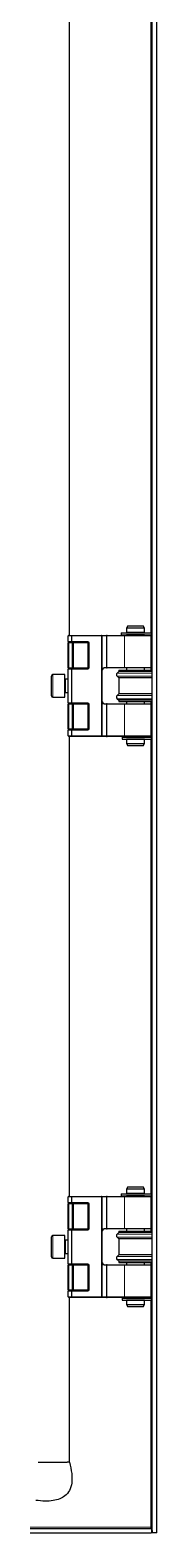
# Model space of a CAD drawing. Header units: millimetres. Extents: x -752 to 2755, y -1229 to 1219.
# Drawn here: x 337 to 390, y -701 to -31 of the extents above; entities that cross this region are included whole.
import ezdxf

# ---------------------------------------------------------------- set-up
doc = ezdxf.new("R2010")
doc.units = ezdxf.units.MM

msp = doc.modelspace()

# ---------------------------------------------------------------- linework, layer by layer
at = {"color": 7, "linetype": 'Continuous', "lineweight": 25}
for p, q in [((387.84, -700.62), (387.84, 454.38)), ((389.84, -700.62), (389.84, 454.38)), ((350.84, -300.62), (350.84, 54.38)), ((350.34, -303.32), (350.34, -300.82)), ((350.54, -300.62), (351.92, -300.62)), ((351.84, -300.82), (351.84, -303.32)), ((351.92, -300.62), (365.14, -300.62)), ((365.14, -300.62), (367.36, -300.62)), ((365.34, -300.82), (365.34, -345.42)), ((367.64, -300.62), (367.36, -300.62)), ((367.64, -300.62), (375.53, -300.62)), ((373.97, -299.42), (373.97, -300.32)), ((373.97, -299.42), (374.02, -299.42)), ((373.97, -300.32), (374.02, -300.32)), ((374.02, -299.42), (387.49, -299.42)), ((374.02, -300.32), (387.49, -300.32)), ((375.53, -300.62), (387.14, -300.62)), ((376.92, -296.37), (376.34, -297.37)), ((376.34, -297.37), (376.34, -299.37)), ((384.34, -297.37), (376.34, -297.37)), ((380.87, -299.37), (376.34, -299.37)), ((376.34, -300.37), (376.34, -300.62)), ((380.87, -300.37), (376.34, -300.37)), ((376.84, -299.37), (376.84, -299.42)), ((376.84, -300.32), (376.84, -300.37)), ((376.92, -296.37), (383.76, -296.37)), ((384.34, -299.37), (380.87, -299.37)), ((384.34, -300.37), (380.87, -300.37)), ((384.34, -297.37), (383.76, -296.37)), ((383.84, -299.42), (383.84, -299.37)), ((383.84, -300.37), (383.84, -300.32)), ((384.34, -299.37), (384.34, -297.37)), ((384.34, -300.62), (384.34, -300.37)), ((387.34, -314.92), (387.34, -300.82)), ((387.49, -300.32), (387.49, -299.42)), ((350.34, -303.32), (350.34, -303.92)), ((350.34, -315.02), (350.34, -303.92)), ((351.97, -303.62), (350.64, -303.62)), ((359.04, -303.62), (351.97, -303.62)), ((352.34, -315.02), (352.34, -303.92)), ((359.34, -315.02), (359.34, -303.92)), ((342.84, -327.52), (342.84, -318.72)), ((348.84, -318.12), (343.44, -318.12)), ((348.84, -328.12), (348.84, -318.12)), ((350.34, -320.12), (349.09, -320.12)), ((350.34, -315.02), (350.34, -315.62)), ((350.34, -330.62), (350.34, -315.62)), ((350.64, -315.32), (351.97, -315.32)), ((351.84, -315.62), (351.84, -330.62)), ((351.97, -315.32), (359.04, -315.32)), ((367.36, -315.12), (366.84, -315.12)), ((367.36, -315.12), (367.64, -315.12)), ((375.53, -315.12), (367.64, -315.12)), ((372.84, -316.72), (372.14, -317.4)), ((372.14, -318.83), (372.84, -319.52)), ((372.84, -316.12), (372.84, -316.72)), ((372.84, -316.12), (387.84, -316.12)), ((387.84, -316.72), (372.84, -316.72)), ((372.84, -319.52), (372.84, -326.72)), ((387.84, -319.52), (372.84, -319.52)), ((387.14, -315.12), (375.53, -315.12)), ((376.34, -315.12), (376.34, -316.12)), ((384.34, -316.12), (384.34, -315.12)), ((343.44, -328.12), (348.84, -328.12)), ((349.09, -326.12), (350.34, -326.12)), ((372.84, -326.72), (372.14, -327.4)), ((387.84, -326.72), (372.84, -326.72)), ((350.34, -330.62), (350.34, -331.22)), ((350.34, -342.32), (350.34, -331.22)), ((351.97, -330.92), (350.64, -330.92)), ((359.04, -330.92), (351.97, -330.92)), ((352.34, -342.32), (352.34, -331.22)), ((359.34, -342.32), (359.34, -331.22)), ((366.84, -331.12), (367.36, -331.12)), ((367.64, -331.12), (367.36, -331.12)), ((367.64, -331.12), (375.53, -331.12)), ((372.14, -328.83), (372.84, -329.52)), ((372.84, -329.52), (372.84, -330.12)), ((387.84, -329.52), (372.84, -329.52)), ((372.84, -330.12), (387.84, -330.12)), ((375.53, -331.12), (387.14, -331.12)), ((376.34, -330.12), (376.34, -331.12)), ((384.34, -331.12), (384.34, -330.12)), ((387.34, -345.42), (387.34, -331.32)), ((350.34, -342.32), (350.34, -342.92)), ((350.34, -345.42), (350.34, -342.92)), ((351.92, -345.62), (350.54, -345.62)), ((350.64, -342.62), (351.97, -342.62)), ((350.84, -550.62), (350.84, -345.62)), ((351.84, -342.92), (351.84, -345.42)), ((365.14, -345.62), (351.92, -345.62)), ((351.97, -342.62), (359.04, -342.62)), ((367.36, -345.62), (365.14, -345.62)), ((367.36, -345.62), (367.64, -345.62)), ((375.53, -345.62), (367.64, -345.62)), ((374.4, -345.92), (374.4, -346.82)), ((374.4, -345.92), (374.42, -345.92)), ((374.4, -346.82), (374.42, -346.82)), ((374.42, -345.92), (374.42, -346.82)), ((374.42, -345.92), (374.5, -345.92)), ((374.42, -346.82), (374.5, -346.82)), ((374.5, -345.92), (387.49, -345.92)), ((374.5, -346.82), (387.49, -346.82)), ((387.14, -345.62), (375.53, -345.62)), ((376.34, -345.62), (376.34, -345.87)), ((380.87, -345.87), (376.34, -345.87)), ((376.34, -346.87), (376.34, -348.87)), ((380.87, -346.87), (376.34, -346.87)), ((376.84, -345.87), (376.84, -345.92)), ((376.84, -346.82), (376.84, -346.87)), ((384.34, -345.87), (380.87, -345.87)), ((384.34, -346.87), (380.87, -346.87)), ((383.84, -345.92), (383.84, -345.87)), ((383.84, -346.87), (383.84, -346.82)), ((384.34, -345.87), (384.34, -345.62)), ((384.34, -348.87), (384.34, -346.87)), ((387.49, -346.82), (387.49, -345.92)), ((376.34, -348.87), (376.92, -349.87)), ((376.34, -348.87), (380.87, -348.87)), ((380.8, -349.87), (376.92, -349.87)), ((383.76, -349.87), (380.8, -349.87)), ((380.87, -348.87), (384.34, -348.87)), ((383.76, -349.87), (384.34, -348.87)), ((376.92, -546.37), (376.34, -547.37)), ((376.34, -547.37), (376.34, -549.37)), ((384.34, -547.37), (376.34, -547.37)), ((376.92, -546.37), (383.76, -546.37)), ((384.34, -547.37), (383.76, -546.37)), ((384.34, -549.37), (384.34, -547.37)), ((350.34, -553.32), (350.34, -550.82)), ((350.34, -553.32), (350.34, -553.92)), ((350.34, -565.02), (350.34, -553.92)), ((350.54, -550.62), (351.92, -550.62)), ((351.97, -553.62), (350.64, -553.62)), ((351.84, -550.82), (351.84, -553.32)), ((351.92, -550.62), (365.14, -550.62)), ((359.04, -553.62), (351.97, -553.62)), ((352.34, -565.02), (352.34, -553.92)), ((359.34, -565.02), (359.34, -553.92)), ((365.14, -550.62), (367.36, -550.62)), ((365.34, -550.82), (365.34, -595.42)), ((367.64, -550.62), (367.36, -550.62)), ((367.64, -550.62), (375.53, -550.62)), ((373.97, -549.42), (373.97, -550.32)), ((373.97, -549.42), (374.02, -549.42)), ((373.97, -550.32), (374.02, -550.32)), ((374.02, -549.42), (387.49, -549.42)), ((374.02, -550.32), (387.49, -550.32)), ((375.53, -550.62), (387.14, -550.62)), ((380.87, -549.37), (376.34, -549.37)), ((376.34, -550.37), (376.34, -550.62)), ((380.87, -550.37), (376.34, -550.37)), ((376.84, -549.37), (376.84, -549.42)), ((376.84, -550.32), (376.84, -550.37)), ((384.34, -549.37), (380.87, -549.37)), ((384.34, -550.37), (380.87, -550.37)), ((383.84, -549.42), (383.84, -549.37)), ((383.84, -550.37), (383.84, -550.32)), ((384.34, -550.62), (384.34, -550.37)), ((387.34, -564.92), (387.34, -550.82)), ((387.49, -550.32), (387.49, -549.42)), ((342.84, -577.52), (342.84, -568.72)), ((348.84, -568.12), (343.44, -568.12)), ((348.84, -578.12), (348.84, -568.12)), ((350.34, -565.02), (350.34, -565.62)), ((350.34, -580.62), (350.34, -565.62)), ((350.64, -565.32), (351.97, -565.32)), ((351.84, -565.62), (351.84, -580.62)), ((351.97, -565.32), (359.04, -565.32)), ((367.36, -565.12), (366.84, -565.12)), ((367.36, -565.12), (367.64, -565.12)), ((375.53, -565.12), (367.64, -565.12)), ((372.84, -566.72), (372.14, -567.4)), ((372.14, -568.83), (372.84, -569.52)), ((372.84, -566.12), (372.84, -566.72)), ((372.84, -566.12), (387.84, -566.12)), ((387.84, -566.72), (372.84, -566.72)), ((387.14, -565.12), (375.53, -565.12)), ((376.34, -565.12), (376.34, -566.12)), ((384.34, -566.12), (384.34, -565.12)), ((350.34, -570.12), (349.09, -570.12)), ((372.84, -569.52), (372.84, -576.72)), ((387.84, -569.52), (372.84, -569.52)), ((343.44, -578.12), (348.84, -578.12)), ((349.09, -576.12), (350.34, -576.12)), ((350.34, -580.62), (350.34, -581.22)), ((350.34, -592.32), (350.34, -581.22)), ((351.97, -580.92), (350.64, -580.92)), ((359.04, -580.92), (351.97, -580.92)), ((352.34, -592.32), (352.34, -581.22)), ((359.34, -592.32), (359.34, -581.22)), ((366.84, -581.12), (367.36, -581.12)), ((367.64, -581.12), (367.36, -581.12)), ((367.64, -581.12), (375.53, -581.12)), ((372.84, -576.72), (372.14, -577.4)), ((372.14, -578.83), (372.84, -579.52)), ((387.84, -576.72), (372.84, -576.72)), ((372.84, -579.52), (372.84, -580.12)), ((387.84, -579.52), (372.84, -579.52)), ((372.84, -580.12), (387.84, -580.12)), ((375.53, -581.12), (387.14, -581.12)), ((376.34, -580.12), (376.34, -581.12)), ((384.34, -581.12), (384.34, -580.12)), ((387.34, -595.42), (387.34, -581.32)), ((350.34, -592.32), (350.34, -592.92)), ((350.34, -595.42), (350.34, -592.92)), ((351.92, -595.62), (350.54, -595.62)), ((350.64, -592.62), (351.97, -592.62)), ((350.84, -669.12), (350.84, -595.62)), ((351.84, -592.92), (351.84, -595.42)), ((365.14, -595.62), (351.92, -595.62)), ((351.97, -592.62), (359.04, -592.62)), ((367.36, -595.62), (365.14, -595.62)), ((367.36, -595.62), (367.64, -595.62)), ((375.53, -595.62), (367.64, -595.62)), ((374.4, -595.92), (374.4, -596.82)), ((374.4, -595.92), (374.42, -595.92)), ((374.42, -595.92), (374.42, -596.82)), ((374.42, -595.92), (374.5, -595.92)), ((374.5, -595.92), (387.49, -595.92)), ((387.14, -595.62), (375.53, -595.62)), ((376.34, -595.62), (376.34, -595.87)), ((380.87, -595.87), (376.34, -595.87)), ((376.84, -595.87), (376.84, -595.92)), ((384.34, -595.87), (380.87, -595.87)), ((383.84, -595.92), (383.84, -595.87)), ((384.34, -595.87), (384.34, -595.62)), ((387.49, -596.82), (387.49, -595.92)), ((374.4, -596.82), (374.42, -596.82)), ((374.42, -596.82), (374.5, -596.82)), ((374.5, -596.82), (387.49, -596.82)), ((376.34, -596.87), (376.34, -598.87)), ((380.87, -596.87), (376.34, -596.87)), ((376.34, -598.87), (376.92, -599.87)), ((376.34, -598.87), (380.87, -598.87)), ((376.84, -596.82), (376.84, -596.87)), ((380.8, -599.87), (376.92, -599.87)), ((383.76, -599.87), (380.8, -599.87)), ((384.34, -596.87), (380.87, -596.87)), ((380.87, -598.87), (384.34, -598.87)), ((383.76, -599.87), (384.34, -598.87)), ((383.84, -596.87), (383.84, -596.82)), ((384.34, -598.87), (384.34, -596.87)), ((336.95, -669.12), (337.82, -669.12)), ((337.82, -669.12), (340.21, -669.12)), ((340.21, -669.12), (340.27, -669.12)), ((340.27, -669.12), (347.41, -669.12)), ((347.41, -669.12), (347.56, -669.12)), ((347.56, -669.12), (349.86, -669.12)), ((-102.86, -698.62), (387.54, -698.62)), ((-102.86, -700.62), (387.54, -700.62)), ((387.24, -698.02), (387.44, -698.62)), ((387.54, -698.62), (387.54, -700.62)), ((389.84, -700.62), (387.84, -700.62))]:
    msp.add_line(p, q, dxfattribs=at)
at = {"color": 8, "linetype": 'Continuous', "lineweight": 18}
for p, q in [((387.24, 53.18), (387.24, -299.42)), ((351.84, -300.82), (350.34, -300.82)), ((365.14, -300.82), (351.84, -300.82)), ((365.14, -300.82), (365.14, -300.62)), ((365.14, -345.42), (365.14, -300.82)), ((365.14, -300.82), (365.34, -300.82)), ((367.36, -300.82), (365.34, -300.82)), ((367.36, -300.62), (367.36, -300.82)), ((367.36, -314.92), (367.36, -300.82)), ((367.5, -300.82), (367.36, -300.82)), ((375.39, -300.82), (367.5, -300.82)), ((367.5, -300.82), (367.5, -314.92)), ((374.02, -299.42), (374.02, -300.32)), ((387.34, -300.82), (375.39, -300.82)), ((375.39, -314.92), (375.39, -300.82)), ((387.24, -300.32), (387.24, -300.64)), ((350.34, -303.32), (351.84, -303.32)), ((350.64, -303.92), (350.34, -303.92)), ((350.64, -303.62), (350.64, -303.92)), ((352.04, -303.92), (350.64, -303.92)), ((350.64, -303.92), (350.64, -315.02)), ((351.84, -303.32), (359.04, -303.32)), ((352.04, -303.62), (352.04, -303.92)), ((352.34, -303.92), (352.04, -303.92)), ((352.04, -315.02), (352.04, -303.92)), ((352.64, -303.92), (352.34, -303.92)), ((352.64, -303.92), (352.64, -303.62)), ((359.04, -303.92), (352.64, -303.92)), ((352.64, -303.92), (352.64, -315.02)), ((359.04, -303.32), (359.04, -303.62)), ((359.04, -303.92), (359.04, -303.62)), ((359.34, -303.92), (359.04, -303.92)), ((359.04, -315.02), (359.04, -303.92)), ((359.64, -303.92), (359.34, -303.92)), ((359.64, -303.92), (359.64, -315.02)), ((343.44, -318.12), (343.44, -328.12)), ((349.09, -320.12), (349.09, -323.12)), ((350.64, -315.02), (350.34, -315.02)), ((351.84, -315.62), (350.34, -315.62)), ((350.64, -315.02), (350.64, -315.32)), ((350.64, -315.02), (352.04, -315.02)), ((359.04, -315.62), (351.84, -315.62)), ((352.04, -315.02), (352.04, -315.32)), ((352.34, -315.02), (352.04, -315.02)), ((352.64, -315.02), (352.34, -315.02)), ((352.64, -315.32), (352.64, -315.02)), ((352.64, -315.02), (359.04, -315.02)), ((359.04, -315.32), (359.04, -315.02)), ((359.34, -315.02), (359.04, -315.02)), ((359.04, -315.32), (359.04, -315.62)), ((359.64, -315.02), (359.34, -315.02)), ((366.84, -314.92), (367.36, -314.92)), ((366.84, -314.92), (366.84, -315.12)), ((367.5, -314.92), (367.36, -314.92)), ((367.36, -314.92), (367.36, -315.12)), ((367.5, -314.92), (375.39, -314.92)), ((387.84, -317.4), (372.14, -317.4)), ((387.84, -318.83), (372.14, -318.83)), ((375.39, -314.92), (387.34, -314.92)), ((387.24, -315.09), (387.24, -316.12)), ((349.09, -323.12), (349.09, -326.12)), ((387.84, -327.4), (372.14, -327.4)), ((350.34, -330.62), (351.84, -330.62)), ((350.64, -331.22), (350.34, -331.22)), ((350.64, -331.22), (350.64, -330.92)), ((352.04, -331.22), (350.64, -331.22)), ((350.64, -331.22), (350.64, -342.32)), ((351.84, -330.62), (359.04, -330.62)), ((352.04, -331.22), (352.04, -330.92)), ((352.04, -331.22), (352.34, -331.22)), ((352.04, -342.32), (352.04, -331.22)), ((352.34, -331.22), (352.64, -331.22)), ((352.64, -331.22), (352.64, -330.92)), ((359.04, -331.22), (352.64, -331.22)), ((352.64, -331.22), (352.64, -342.32)), ((359.04, -330.92), (359.04, -330.62)), ((359.04, -331.22), (359.04, -330.92)), ((359.04, -331.22), (359.34, -331.22)), ((359.04, -342.32), (359.04, -331.22)), ((359.34, -331.22), (359.64, -331.22)), ((359.64, -331.22), (359.64, -342.32)), ((366.84, -331.12), (366.84, -331.32)), ((367.36, -331.32), (366.84, -331.32)), ((367.36, -331.12), (367.36, -331.32)), ((367.36, -331.32), (367.5, -331.32)), ((367.36, -345.42), (367.36, -331.32)), ((367.5, -331.32), (367.5, -345.42)), ((375.39, -331.32), (367.5, -331.32)), ((387.84, -328.83), (372.14, -328.83)), ((375.39, -345.42), (375.39, -331.32)), ((387.34, -331.32), (375.39, -331.32)), ((387.24, -330.12), (387.24, -331.14)), ((350.34, -342.32), (350.64, -342.32)), ((351.84, -342.92), (350.34, -342.92)), ((350.34, -345.42), (351.84, -345.42)), ((350.64, -342.62), (350.64, -342.32)), ((350.64, -342.32), (352.04, -342.32)), ((359.04, -342.92), (351.84, -342.92)), ((351.84, -345.42), (365.14, -345.42)), ((352.04, -342.62), (352.04, -342.32)), ((352.34, -342.32), (352.04, -342.32)), ((352.64, -342.32), (352.34, -342.32)), ((352.64, -342.62), (352.64, -342.32)), ((352.64, -342.32), (359.04, -342.32)), ((359.04, -342.62), (359.04, -342.32)), ((359.34, -342.32), (359.04, -342.32)), ((359.04, -342.92), (359.04, -342.62)), ((359.64, -342.32), (359.34, -342.32)), ((365.14, -345.62), (365.14, -345.42)), ((365.34, -345.42), (365.14, -345.42)), ((365.34, -345.42), (367.36, -345.42)), ((367.36, -345.42), (367.36, -345.62)), ((367.36, -345.42), (367.5, -345.42)), ((367.5, -345.42), (375.39, -345.42)), ((374.5, -345.92), (374.5, -346.82)), ((375.39, -345.42), (387.34, -345.42)), ((387.24, -345.59), (387.24, -345.92)), ((387.24, -346.82), (387.24, -549.42)), ((351.84, -550.82), (350.34, -550.82)), ((350.34, -553.32), (351.84, -553.32)), ((350.64, -553.92), (350.34, -553.92)), ((350.64, -553.62), (350.64, -553.92)), ((352.04, -553.92), (350.64, -553.92)), ((350.64, -553.92), (350.64, -565.02)), ((365.14, -550.82), (351.84, -550.82)), ((351.84, -553.32), (359.04, -553.32)), ((352.04, -553.62), (352.04, -553.92)), ((352.04, -565.02), (352.04, -553.92)), ((352.34, -553.92), (352.04, -553.92)), ((352.64, -553.92), (352.34, -553.92)), ((352.64, -553.92), (352.64, -553.62)), ((359.04, -553.92), (352.64, -553.92)), ((352.64, -553.92), (352.64, -565.02)), ((359.04, -553.32), (359.04, -553.62)), ((359.04, -553.92), (359.04, -553.62)), ((359.04, -565.02), (359.04, -553.92)), ((359.34, -553.92), (359.04, -553.92)), ((359.64, -553.92), (359.34, -553.92)), ((359.64, -553.92), (359.64, -565.02)), ((365.14, -550.82), (365.14, -550.62)), ((365.14, -595.42), (365.14, -550.82)), ((365.14, -550.82), (365.34, -550.82)), ((367.36, -550.82), (365.34, -550.82)), ((367.36, -550.62), (367.36, -550.82)), ((367.36, -564.92), (367.36, -550.82)), ((367.5, -550.82), (367.36, -550.82)), ((375.39, -550.82), (367.5, -550.82)), ((367.5, -550.82), (367.5, -564.92)), ((374.02, -549.42), (374.02, -550.32)), ((387.34, -550.82), (375.39, -550.82)), ((375.39, -564.92), (375.39, -550.82)), ((387.24, -550.32), (387.24, -550.64)), ((343.44, -568.12), (343.44, -578.12)), ((350.64, -565.02), (350.34, -565.02)), ((351.84, -565.62), (350.34, -565.62)), ((350.64, -565.02), (352.04, -565.02)), ((350.64, -565.02), (350.64, -565.32)), ((359.04, -565.62), (351.84, -565.62)), ((352.04, -565.02), (352.04, -565.32)), ((352.34, -565.02), (352.04, -565.02)), ((352.64, -565.02), (352.34, -565.02)), ((352.64, -565.32), (352.64, -565.02)), ((352.64, -565.02), (359.04, -565.02)), ((359.04, -565.32), (359.04, -565.02)), ((359.34, -565.02), (359.04, -565.02)), ((359.04, -565.32), (359.04, -565.62)), ((359.64, -565.02), (359.34, -565.02)), ((366.84, -564.92), (367.36, -564.92)), ((366.84, -564.92), (366.84, -565.12)), ((367.5, -564.92), (367.36, -564.92)), ((367.36, -564.92), (367.36, -565.12)), ((367.5, -564.92), (375.39, -564.92)), ((387.84, -567.4), (372.14, -567.4)), ((387.84, -568.83), (372.14, -568.83)), ((375.39, -564.92), (387.34, -564.92)), ((387.24, -565.09), (387.24, -566.12)), ((349.09, -570.12), (349.09, -573.12)), ((349.09, -573.12), (349.09, -576.12)), ((350.34, -580.62), (351.84, -580.62)), ((350.64, -581.22), (350.34, -581.22)), ((350.64, -581.22), (350.64, -580.92)), ((352.04, -581.22), (350.64, -581.22)), ((350.64, -581.22), (350.64, -592.32)), ((351.84, -580.62), (359.04, -580.62)), ((352.04, -581.22), (352.04, -580.92)), ((352.04, -581.22), (352.34, -581.22)), ((352.04, -592.32), (352.04, -581.22)), ((352.34, -581.22), (352.64, -581.22)), ((352.64, -581.22), (352.64, -580.92)), ((359.04, -581.22), (352.64, -581.22)), ((352.64, -581.22), (352.64, -592.32)), ((359.04, -580.92), (359.04, -580.62)), ((359.04, -581.22), (359.04, -580.92)), ((359.04, -581.22), (359.34, -581.22)), ((359.04, -592.32), (359.04, -581.22)), ((359.34, -581.22), (359.64, -581.22)), ((359.64, -581.22), (359.64, -592.32)), ((366.84, -581.12), (366.84, -581.32)), ((367.36, -581.32), (366.84, -581.32)), ((367.36, -581.12), (367.36, -581.32)), ((367.36, -581.32), (367.5, -581.32)), ((367.36, -595.42), (367.36, -581.32)), ((367.5, -581.32), (367.5, -595.42)), ((375.39, -581.32), (367.5, -581.32)), ((387.84, -577.4), (372.14, -577.4)), ((387.84, -578.83), (372.14, -578.83)), ((375.39, -595.42), (375.39, -581.32)), ((387.34, -581.32), (375.39, -581.32)), ((387.24, -580.12), (387.24, -581.14)), ((350.34, -592.32), (350.64, -592.32)), ((351.84, -592.92), (350.34, -592.92)), ((350.34, -595.42), (351.84, -595.42)), ((350.64, -592.62), (350.64, -592.32)), ((350.64, -592.32), (352.04, -592.32)), ((359.04, -592.92), (351.84, -592.92)), ((351.84, -595.42), (365.14, -595.42)), ((352.04, -592.62), (352.04, -592.32)), ((352.34, -592.32), (352.04, -592.32)), ((352.64, -592.32), (352.34, -592.32)), ((352.64, -592.62), (352.64, -592.32)), ((352.64, -592.32), (359.04, -592.32)), ((359.04, -592.62), (359.04, -592.32)), ((359.34, -592.32), (359.04, -592.32)), ((359.04, -592.92), (359.04, -592.62)), ((359.64, -592.32), (359.34, -592.32)), ((365.14, -595.62), (365.14, -595.42)), ((365.34, -595.42), (365.14, -595.42)), ((365.34, -595.42), (367.36, -595.42)), ((367.36, -595.42), (367.36, -595.62)), ((367.36, -595.42), (367.5, -595.42)), ((367.5, -595.42), (375.39, -595.42)), ((374.5, -595.92), (374.5, -596.82)), ((375.39, -595.42), (387.34, -595.42)), ((387.24, -595.59), (387.24, -595.92)), ((387.24, -596.82), (387.24, -698.02)), ((387.24, -698.02), (291.81, -698.02))]:
    msp.add_line(p, q, dxfattribs=at)
at = {"color": 7, "linetype": 'Continuous', "lineweight": 25}
for centre, radius, start, end in [((350.54, -300.82), 0.2, 90, 180), ((365.14, -300.82), 0.2, 0, 90), ((387.14, -300.82), 0.2, 0, 90), ((350.64, -303.32), 0.3, 180, 270), ((352.04, -303.92), 0.3, 0, 90), ((359.04, -303.92), 0.3, 0, 90), ((343.44, -318.72), 0.6, 90, 180), ((349.09, -319.87), 0.25, 180, 270), ((350.64, -315.62), 0.3, 90, 180), ((352.04, -315.02), 0.3, 270, 0), ((359.04, -315.02), 0.3, 270, 0), ((366.84, -316.62), 1.5, 90, 180), ((372.84, -318.12), 1, 134.427, 225.573), ((387.14, -314.92), 0.2, 270, 0), ((343.44, -327.52), 0.6, 180, 270), ((349.09, -326.37), 0.25, 90, 180), ((372.84, -328.12), 1, 134.427, 225.573), ((350.64, -330.62), 0.3, 180, 270), ((352.04, -331.22), 0.3, 0, 90), ((359.04, -331.22), 0.3, 0, 90), ((366.84, -329.62), 1.5, 180, 270), ((387.14, -331.32), 0.2, 0, 90), ((350.64, -342.92), 0.3, 90, 180), ((350.54, -345.42), 0.2, 180, 270), ((352.04, -342.32), 0.3, 270, 0), ((359.04, -342.32), 0.3, 270, 0), ((365.14, -345.42), 0.2, 270, 0), ((387.14, -345.42), 0.2, 270, 0), ((350.54, -550.82), 0.2, 90, 180), ((350.64, -553.32), 0.3, 180, 270), ((352.04, -553.92), 0.3, 0, 90), ((359.04, -553.92), 0.3, 0, 90), ((365.14, -550.82), 0.2, 0, 90), ((387.14, -550.82), 0.2, 0, 90), ((343.44, -568.72), 0.6, 90, 180), ((350.64, -565.62), 0.3, 90, 180), ((352.04, -565.02), 0.3, 270, 0), ((359.04, -565.02), 0.3, 270, 0), ((366.84, -566.62), 1.5, 90, 180), ((372.84, -568.12), 1, 134.427, 225.573), ((387.14, -564.92), 0.2, 270, 0), ((349.09, -569.87), 0.25, 180, 270), ((343.44, -577.52), 0.6, 180, 270), ((349.09, -576.37), 0.25, 90, 180), ((350.64, -580.62), 0.3, 180, 270), ((352.04, -581.22), 0.3, 0, 90), ((359.04, -581.22), 0.3, 0, 90), ((366.84, -579.62), 1.5, 180, 270), ((372.84, -578.12), 1, 134.427, 225.573), ((387.14, -581.32), 0.2, 0, 90), ((350.64, -592.92), 0.3, 90, 180), ((350.54, -595.42), 0.2, 180, 270), ((352.04, -592.32), 0.3, 270, 0), ((359.04, -592.32), 0.3, 270, 0), ((365.14, -595.42), 0.2, 270, 0), ((387.14, -595.42), 0.2, 270, 0)]:
    msp.add_arc(centre, radius, start, end, dxfattribs=at)
at = {"color": 8, "linetype": 'Continuous', "lineweight": 18}
for centre, radius, start, end in [((367.68, -300.79), 0.179, 101.42175, 188.04947), ((375.57, -300.79), 0.179, 101.42175, 188.04947), ((359.04, -303.92), 0.6, 0, 90), ((359.04, -315.02), 0.6, 270, 0), ((366.84, -316.62), 1.7, 90, 151.92751), ((367.68, -314.94), 0.179, 171.95053, 258.57825), ((375.57, -314.94), 0.179, 171.95053, 258.57825), ((359.04, -331.22), 0.6, 0, 90), ((366.84, -329.62), 1.7, 208.07249, 270), ((367.68, -331.29), 0.179, 101.42175, 188.04947), ((375.57, -331.29), 0.179, 101.42175, 188.04947), ((359.04, -342.32), 0.6, 270, 0), ((367.68, -345.44), 0.179, 171.95053, 258.57825), ((375.57, -345.44), 0.179, 171.95053, 258.57825), ((359.04, -553.92), 0.6, 0, 90), ((367.68, -550.79), 0.179, 101.42175, 188.04947), ((375.57, -550.79), 0.179, 101.42175, 188.04947), ((359.04, -565.02), 0.6, 270, 0), ((366.84, -566.62), 1.7, 90, 151.92751), ((367.68, -564.94), 0.179, 171.95053, 258.57825), ((375.57, -564.94), 0.179, 171.95053, 258.57825), ((359.04, -581.22), 0.6, 0, 90), ((366.84, -579.62), 1.7, 208.07249, 270), ((367.68, -581.29), 0.179, 101.42175, 188.04947), ((375.57, -581.29), 0.179, 101.42175, 188.04947), ((359.04, -592.32), 0.6, 270, 0), ((367.68, -595.44), 0.179, 171.95053, 258.57825), ((375.57, -595.44), 0.179, 171.95053, 258.57825)]:
    msp.add_arc(centre, radius, start, end, dxfattribs=at)
at = {"color": 7, "linetype": 'Continuous', "lineweight": 25}
for centre, major_axis, start_param, end_param in [((351.92, -300.82), (0, 0.2), 0, 1.570796), ((351.97, -303.32), (0, 0.3), 1.570796, 3.141593), ((351.97, -315.62), (0, 0.3), 0, 1.570796), ((351.97, -330.62), (0, 0.3), 1.570796, 3.141593), ((351.97, -342.92), (0, 0.3), 0, 1.570796), ((351.92, -345.42), (0, 0.2), 1.570796, 3.141593), ((351.92, -550.82), (0, 0.2), 0, 1.570796), ((351.97, -553.32), (0, 0.3), 1.570796, 3.141593), ((351.97, -565.62), (0, 0.3), 0, 1.570796), ((351.97, -580.62), (0, 0.3), 1.570796, 3.141593), ((351.97, -592.92), (0, 0.3), 0, 1.570796), ((351.92, -595.42), (0, 0.2), 1.570796, 3.141593)]:
    msp.add_ellipse(centre, major_axis=major_axis, ratio=0.414214, start_param=start_param, end_param=end_param, dxfattribs=at)
for points, knots in [([(350.84, -669.12), (351.25, -670.8), (351.98, -673.84), (352.08, -678.15), (351.1, -681.7), (349.05, -684.15), (346.41, -685.58), (343.39, -686.32), (339.79, -686.52), (337.23, -686.26), (335.84, -686.12)], [0, 0, 0, 0, 0.176067, 0.318225, 0.435596, 0.543482, 0.633889, 0.737152, 0.858183, 1, 1, 1, 1]), ([(387.54, -698.91), (387.57, -699), (387.68, -699.32), (387.8, -699.88), (387.83, -700.37), (387.84, -700.62)], [0, 0, 0, 0, 0.141742, 0.566203, 1, 1, 1, 1])]:
    msp.add_open_spline(points, degree=3, knots=knots, dxfattribs=at)
for points in [[(350.84, -669.12), (350.8, -669.12), (350.71, -669.12), (350.15, -669.12), (349.86, -669.12)], [(387.54, -698.62), (387.52, -698.61), (387.47, -698.59), (387.39, -698.45), (387.32, -698.25), (387.27, -698.1), (387.24, -698.02)]]:
    msp.add_open_spline(points, degree=3, dxfattribs=at)

doc.saveas('drawing.dxf')
